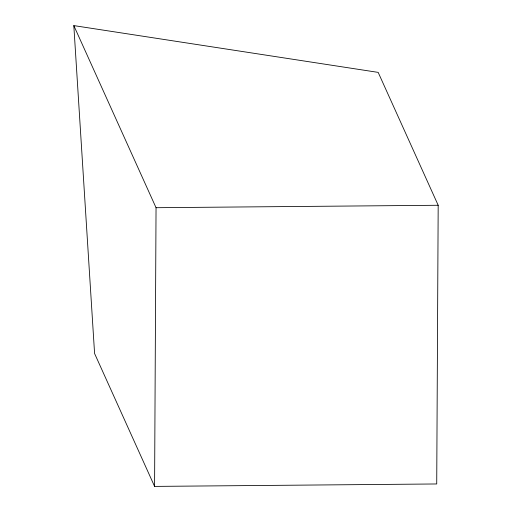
<?xml version="1.0" encoding="UTF-8"?>
<svg xmlns="http://www.w3.org/2000/svg" width="512" height="512" viewBox="0 0 512 512"><rect width="100%" height="100%" fill="white"/><g stroke="black" fill="none" stroke-linecap="round" stroke-linejoin="round"><path stroke-width="0.77" d="M154.586 486.4L156.045 207.706L73.818 25.6L378.182 72.384L438.182 205.267L436.723 483.962L154.586 486.4L94.586 353.51L73.818 25.6M156.045 207.706L438.182 205.267"/></g></svg>
